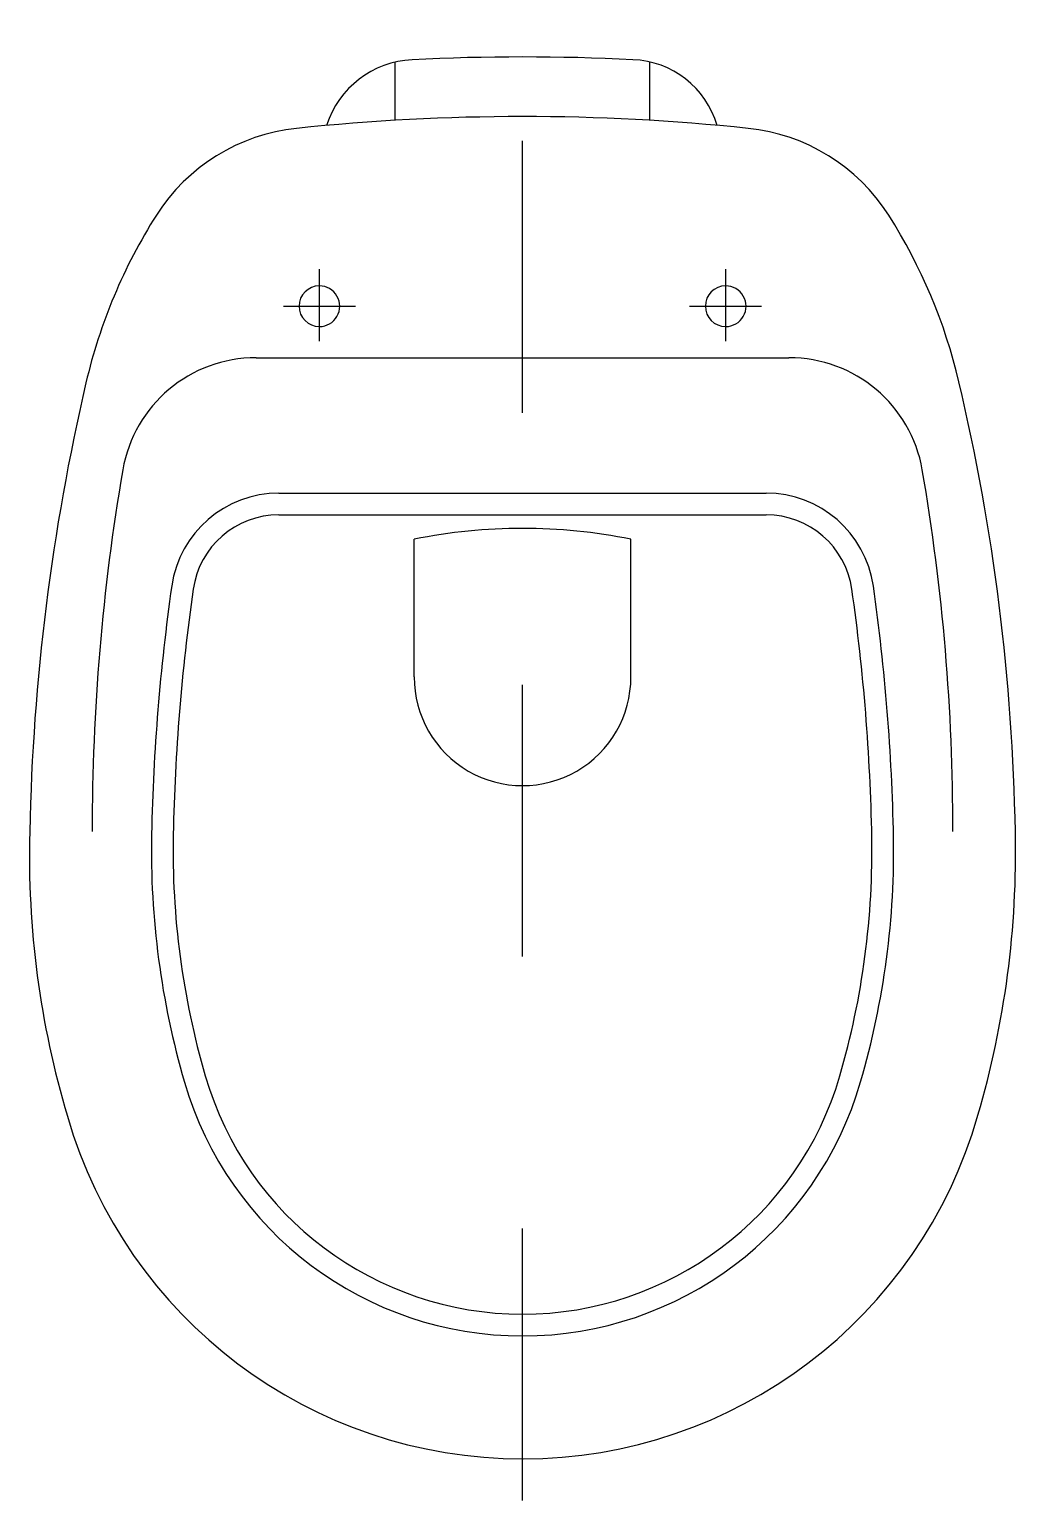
# Model space of a CAD drawing. Extents: x -1052.074 to -1051.711, y 841.676 to 842.217.
import ezdxf

# ---------------------------------------------------------------- set-up
doc = ezdxf.new("R2010")
doc.units = 0
doc.header["$LTSCALE"] = 0.2
doc.header["$MEASUREMENT"] = 0
doc.linetypes.add('AXES', pattern=[0.54, 0.3, -0.08, 0.08, -0.08])
doc.linetypes.add('CONTINU', pattern=[0])
doc.layers.get('0').update_dxf_attribs({"linetype": 'CONTINUOUS'})
doc.layers.add('DECA_EIXOS', color=5, linetype='AXES')

msp = doc.modelspace()

# ---------------------------------------------------------------- linework, layer by layer
at = {"linetype": 'CONTINU'}
for points in [[(-1051.85199, 842.20586, 0.024795), (-1051.93314, 842.20586)], [(-1051.93314, 842.20586, 0.312301), (-1051.96462, 842.18168)], [(-1051.82102, 842.18173, 0.324229), (-1051.85199, 842.20586)], [(-1051.8096, 842.18062, 0.052273), (-1051.97565, 842.1806)], [(-1051.97565, 842.1806, 0.228928), (-1052.02723, 842.14866)], [(-1051.7579, 842.14866, 0.229377), (-1051.8096, 842.18062)], [(-1052.02723, 842.14866, 0.084437), (-1052.05311, 842.08706)], [(-1051.73211, 842.08743, 0.084424), (-1051.7579, 842.14866)], [(-1051.96728, 842.12269, 1), (-1051.96728, 842.10774)], [(-1051.96728, 842.10774, 1.000326), (-1051.96728, 842.12269)], [(-1051.81786, 842.12269, 1), (-1051.81786, 842.10774)], [(-1051.81786, 842.10774, 1.000244), (-1051.81786, 842.12269)], [(-1051.99052, 842.09629, 0.36525), (-1052.03959, 842.05505)], [(-1051.74555, 842.05506, 0.365253), (-1051.79461, 842.09629)], [(-1052.05311, 842.08706, 0.052332), (-1052.07379, 841.922)], [(-1051.71134, 841.922, 0.053707), (-1051.73211, 842.08743)], [(-1052.03959, 842.05505, 0.043029), (-1052.05081, 841.92204)], [(-1051.73432, 841.92204, 0.043032), (-1051.74555, 842.05506)], [(-1051.98213, 842.04648, 0.373268), (-1052.02157, 842.01237)], [(-1051.76356, 842.01227, 0.373269), (-1051.803, 842.04648)], [(-1051.98213, 842.03852, 0.373267), (-1052.01369, 842.01114)], [(-1051.77145, 842.01114, 0.373266), (-1051.803, 842.03852)], [(-1051.85272, 842.02951, 0.101034), (-1051.93241, 842.02951)], [(-1052.02157, 842.01237, 0.030467), (-1052.02898, 841.9211)], [(-1051.75614, 841.91999, 0.030799), (-1051.76356, 842.01227)], [(-1052.01369, 842.01114, 0.030435), (-1052.02101, 841.92094)], [(-1051.76411, 841.91985, 0.030801), (-1051.77145, 842.01114)], [(-1051.93241, 841.97894, 1.003376), (-1051.85272, 841.9789)], [(-1052.07379, 841.922, 0.079425), (-1052.05992, 841.81738)], [(-1052.02898, 841.9211, 0.07612), (-1052.01689, 841.82993)], [(-1052.02101, 841.92094, 0.076111), (-1052.00923, 841.83216)], [(-1051.7759, 841.83216, 0.076116), (-1051.76413, 841.92094)], [(-1051.76823, 841.83, 0.07616), (-1051.75616, 841.92116)], [(-1051.72512, 841.81771, 0.077316), (-1051.71134, 841.922)], [(-1052.01689, 841.82993, 0.7511), (-1051.76823, 841.83)], [(-1052.00923, 841.83216, 0.750569), (-1051.7759, 841.83216)], [(-1052.05992, 841.81738, 0.753705), (-1051.72512, 841.81771)]]:
    msp.add_lwpolyline(points, format="xyb", dxfattribs=at)
for points in [[(-1051.93939, 842.18357), (-1051.93939, 842.20498)], [(-1051.84575, 842.18357), (-1051.84575, 842.20498)], [(-1051.99052, 842.09629), (-1051.79461, 842.09629)], [(-1051.98213, 842.04648), (-1051.803, 842.04648)], [(-1051.98213, 842.03852), (-1051.803, 842.03852)], [(-1051.93241, 841.97894), (-1051.93241, 842.02951)], [(-1051.85272, 841.9789), (-1051.85272, 842.02951)]]:
    msp.add_lwpolyline(points, dxfattribs=at)
at = {"layer": 'DECA_EIXOS'}
for points in [[(-1051.89257, 841.67604), (-1051.89257, 842.217)], [(-1051.96728, 842.10233), (-1051.96728, 842.12888)], [(-1051.81786, 842.10233), (-1051.81786, 842.12888)], [(-1051.98043, 842.11522), (-1051.95396, 842.11522)], [(-1051.83118, 842.11522), (-1051.80471, 842.11522)]]:
    msp.add_lwpolyline(points, dxfattribs=at)

doc.saveas('drawing.dxf')
